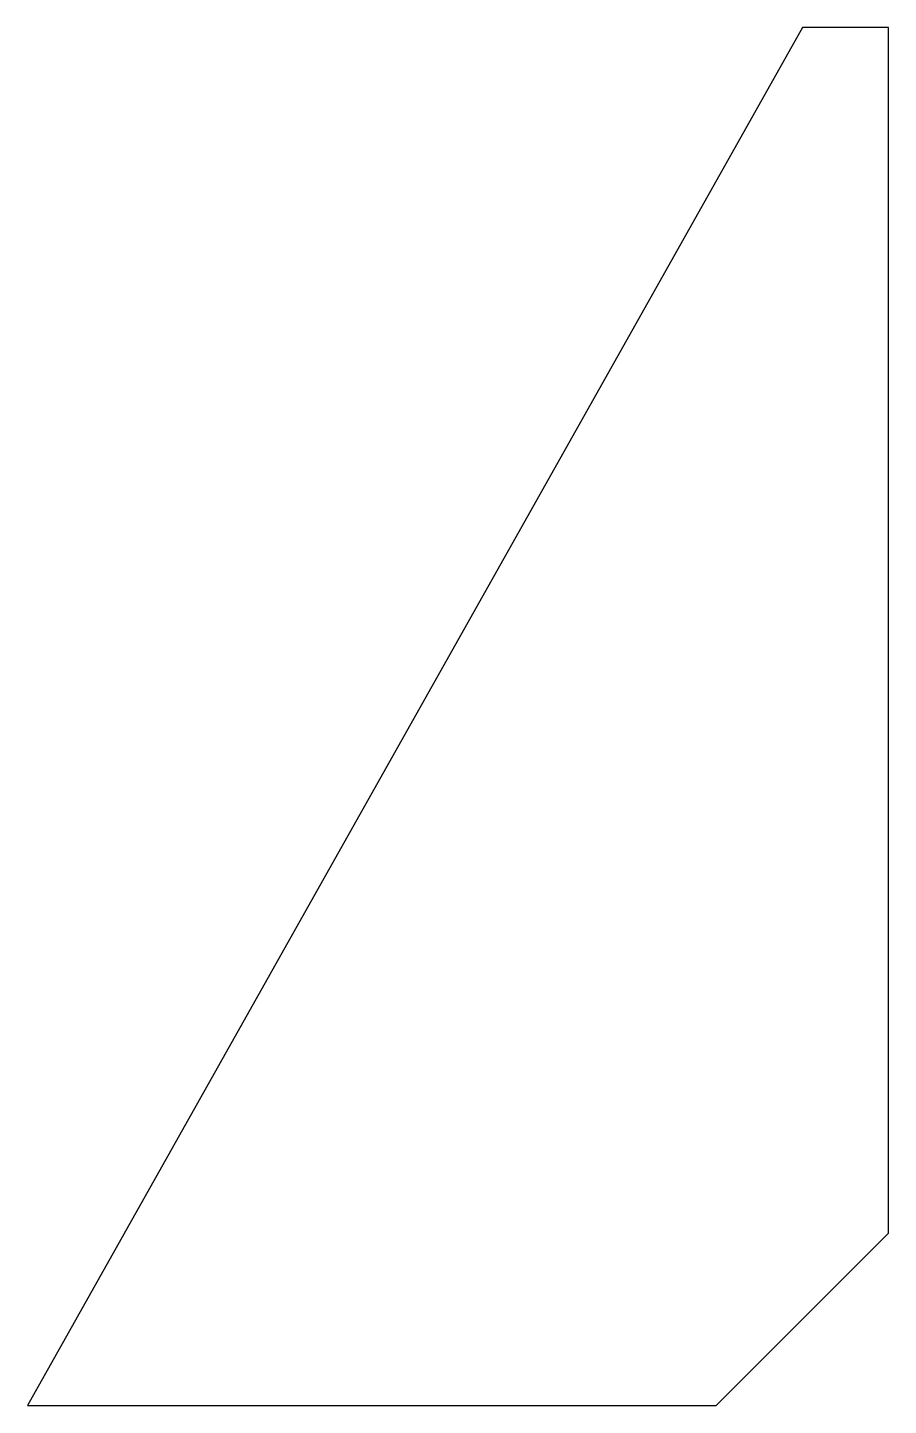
# Model space of a CAD drawing. Header units: millimetres. Extents: x 0 to 50, y 0 to 80.
import ezdxf

# ---------------------------------------------------------------- set-up
doc = ezdxf.new("R2010")
doc.units = ezdxf.units.MM
doc.layers.add('CUT_OUTER', color=7, linetype='Continuous')

msp = doc.modelspace()

# ---------------------------------------------------------------- linework, layer by layer
at = {"layer": 'CUT_OUTER'}
msp.add_lwpolyline([(14.071392, 25.015809), (0, 0), (40, 0), (50, 10), (50, 80), (44.999998, 80.000001)], close=True, dxfattribs=at)

doc.saveas('drawing.dxf')
